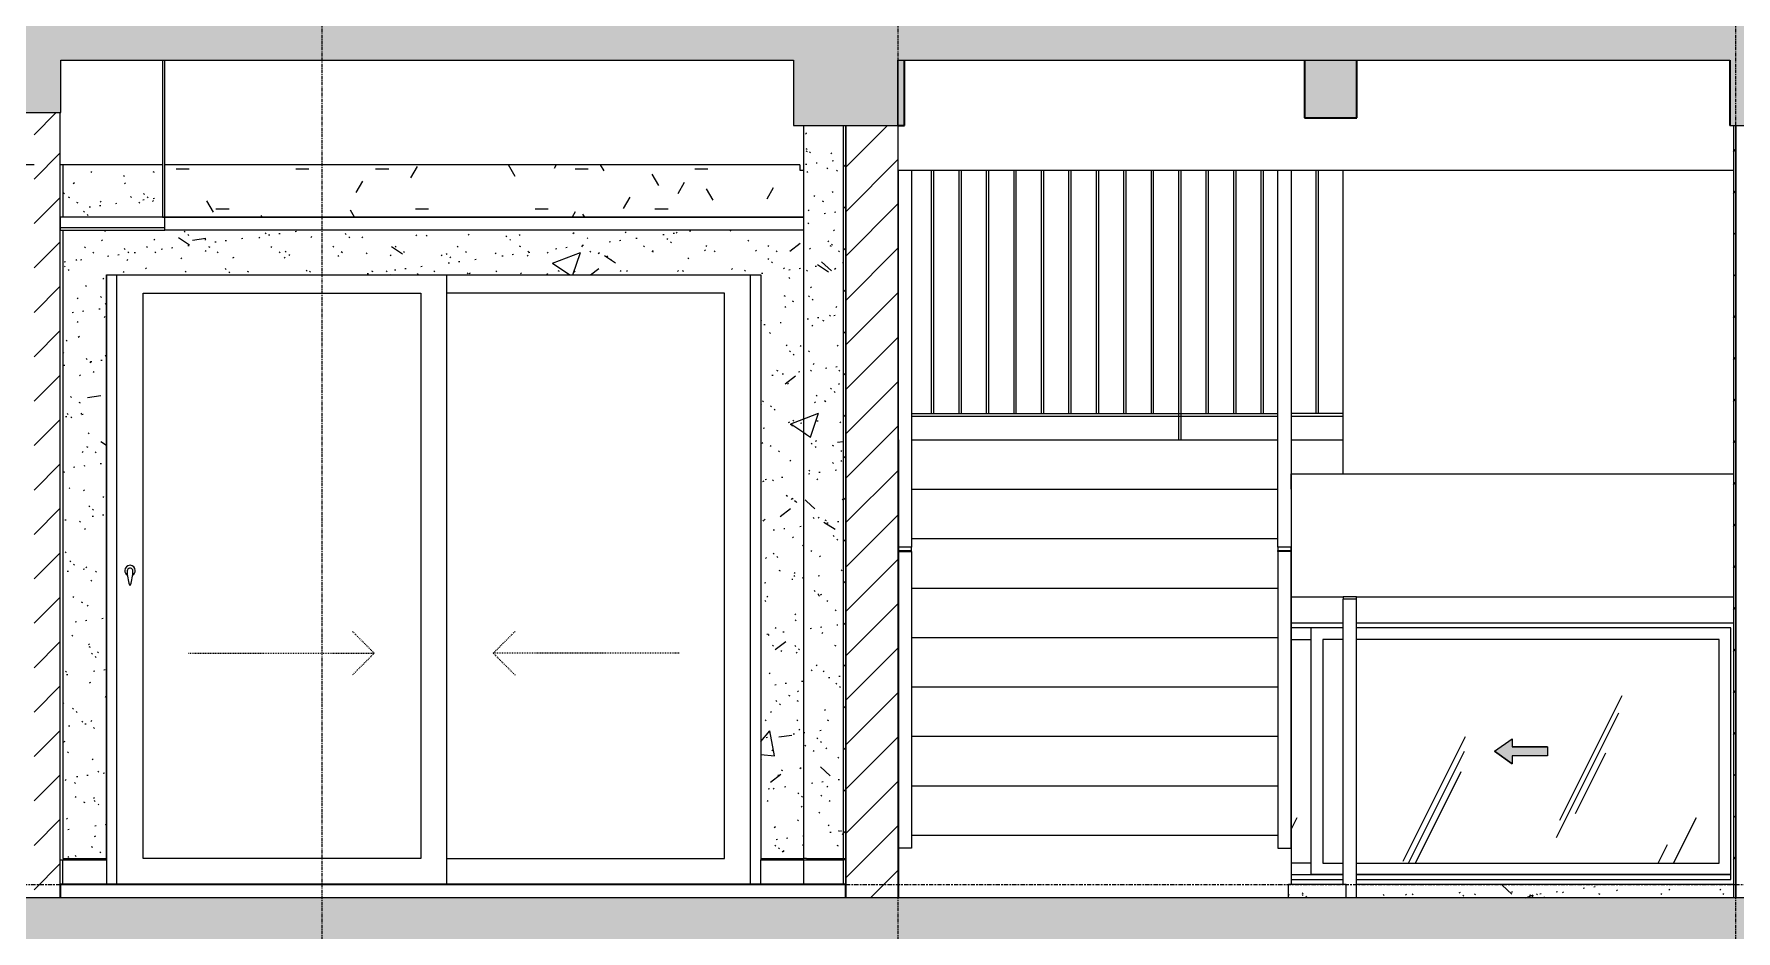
# Model space of a CAD drawing. Header units: millimetres. Extents: x -92143 to -2058, y -8802 to 35300.
# Drawn here: x -40337 to -33837, y 5423 to 8850 of the extents above; entities that cross this region are included whole.
import ezdxf

# ---------------------------------------------------------------- set-up
doc = ezdxf.new("R2010")
doc.units = ezdxf.units.MM
for name, pattern in [('1 NÉT CALL OUT', [6, 3, -3]), ('Centre', [31.75, 6.35, -4.7625, 15.875, -4.7625]), ('Dash', [6.35, 3.175, -3.175]), ('Grid Line', [22.225, 12.7, -3.175, 3.175, -3.175])]:
    doc.linetypes.add(name, pattern=pattern)
for name, color, linetype, lineweight in [('0-1', 7, 'Continuous', 5), ('A-CLNG', 13, 'Continuous', 9), ('A-CLNG-1', 250, 'Continuous', 25), ('A-CLNG-2', 7, 'Continuous', 9), ('A-CLNG-PATT-3', 254, 'Continuous', 18), ('A-DETL-GENF', 92, 'Continuous', 9), ('A-DETL-GENF-1', 7, 'Continuous', 9), ('A-DETL-THIN', 151, 'Continuous', 9), ('A-DOOR', 31, 'Continuous', 9), ('A-DOOR-FRAM', 31, 'Continuous', 9), ('A-DOOR-GLAZ', 31, 'Continuous', 9), ('A-DOOR-HDLN', 31, 'Dash', 18), ('A-FLOR-1', 10, 'Continuous', 35), ('A-FLOR-HRAL', 11, 'Continuous', 9), ('A-FLOR-HRAL-1', 253, 'Continuous', 18), ('A-FLOR-HRAL-2', 9, 'Continuous', 9), ('A-FLOR-LEVL-2', 51, 'Centre', 9), ('A-GLAZ', 151, 'Continuous', 9), ('A-GLAZ-2', 7, '1 NÉT CALL OUT', 9), ('A-GLAZ-5', 151, '1 NÉT CALL OUT', 9), ('A-WALL', 113, 'Continuous', 9), ('A-WALL-2', 250, 'Continuous', 25), ('A-WALL-3', 113, 'Continuous', 25), ('A-WALL-PATT-1', 7, 'Continuous', 9), ('A-WALL-PATT-2', 9, 'Continuous', 9), ('A-WALL-PATT-4', 111, 'Continuous', 9), ('I-WALL', 2, 'Continuous', 9), ('I-WALL-1', 250, 'Continuous', 25), ('I-WALL-2', 7, 'Continuous', 9), ('I-WALL-3', 2, 'Continuous', 25), ('S-BEAM-1', 12, 'Continuous', 5), ('S-BEAM-2', 7, 'Continuous', 9), ('S-BEAM-3', 10, 'Continuous', 35), ('S-GRID-1', 1, 'Grid Line', 9), ('S-STRS', 31, 'Continuous', 9)]:
    doc.layers.add(name, color=color, linetype=linetype, lineweight=lineweight)
pattern_1 = [(45, (-51987.05, 14125), (-84.8528, 84.8528), [])]
pattern_2 = [(50, (-51987.05, 14125), (1093.104, -95.634), [114.3, -1257.3]), (355, (-51987, 14125), (-211.46, 1146.34), [91.44, -1005.84]), (100.451, (-51896, 14117), (881.656, 1050.7), [97.14, -1068.54]), (46.184, (-51987, 14429.8), (1626.475, -252.26), [171.45, -1885.95]), (96.636, (-51851.5, 14408.8), (1424.42, 1484.57), [145.71, -1602.81]), (351.184, (-51987, 14429.8), (1424.43, 1484.55), [137.16, -1508.76]), (21, (-51834.65, 14353.6), (909.686, -613.59), [114.3, -1257.3]), (326, (-51834.7, 14353.6), (370.81, 1105.13), [91.44, -1005.84]), (71.451, (-51758.8, 14302.5), (1280.503, 491.53), [97.14, -1068.54]), (37.5, (-51987.05, 14125), (18.531, 507.33), [50.292, -943.356, 50.292, -970.788, -1009.65]), (37.5, (-51987.05, 14125), (18.531, 507.33), [-2014.728, 50.292, -959.358]), (7.5, (-51987.05, 14125), (400.918, 601.084), [50.292, -531.876, 50.292, -920.496, -384.81]), (7.5, (-51987.05, 14125), (400.918, 601.084), [-1552.956, 50.292, -334.518]), (327.5, (-52326.9, 14125), (813.545, -34.374), [50.292, -330.708, 50.292, -1138.428, -1577.34]), (327.5, (-52326.9, 14125), (813.545, -34.374), [-1569.72, 50.292, -1527.048]), (317.5, (-52479.3, 14125), (888.775, 152.56), [50.292, -445.008, 50.292, -739.14, -1120.14]), (317.5, (-52479.3, 14125), (888.775, 152.56), [-1284.73, 50.29, -1069.85])]
pattern_3 = [(37.5, (-51987.05, 14125), (-4.79953, 146.8239), [5.029, -110.795, 5.029, -124.511, -123.825]), (37.5, (-51987.05, 14125), (-4.79953, 146.8239), [-245.364, 5.029, -118.796]), (7.5, (-51987.05, 14125), (134.8574, 215.0472), [5.029, -57.455, 5.029, -99.365, -40.005]), (7.5, (-51987.05, 14125), (134.8574, 215.0472), [-166.878, 5.029, -34.976]), (327.5, (-52080.78, 14125), (237.29776, 0.4316), [5.029, -33.071, 5.029, -132.131, -179.07]), (327.5, (-52080.78, 14125), (237.29776, 0.4316), [-175.26, 5.029, -174.041]), (317.5, (-52080.78, 14125), (229.067, 66.8792), [5.029, -14.021, 5.029, -84.887, -102.87]), (317.5, (-52080.78, 14125), (229.067, 66.8792), [-108.966, 5.029, -97.841])]
pattern_4 = [(45, (-51987.05, 14125), (-79.5495, 79.5495), [])]
pattern_5 = [(63.435, (-50196.8, 14229.33), (-0.001, 1524), [532.46, -2875.3]), (63.435, (-51720.8, 14229.33), (-0.001, 1524), [532.46, -2875.3]), (63.435, (-49467.24, 14523.8), (-0.001, 1524), [532.46, -2875.3]), (63.435, (-50991.24, 14523.8), (-0.001, 1524), [532.46, -2875.3]), (63.435, (-49577.66, 14419.83), (-0.001, 1524), [532.46, -2875.3]), (63.435, (-51101.66, 14419.83), (-0.001, 1524), [532.46, -2875.3]), (63.435, (-49690.2, 15015.1), (-0.001, 1524), [258.8, -3148.97]), (63.435, (-51214.2, 15015.1), (-0.001, 1524), [258.8, -3148.97]), (63.435, (-49763.8, 14922.95), (-0.001, 1524), [532.46, -2875.3]), (63.435, (-51287.8, 14922.95), (-0.001, 1524), [532.46, -2875.3]), (63.435, (-49750.84, 14989.1), (-0.001, 1524), [532.46, -2875.3]), (63.435, (-51274.84, 14989.1), (-0.001, 1524), [532.46, -2875.3]), (63.435, (-50365.7, 14698.94), (-0.001, 1524), [532.46, -2875.3]), (63.435, (-51889.7, 14698.94), (-0.001, 1524), [532.46, -2875.3]), (63.435, (-50352.7, 14776.9), (-0.001, 1524), [532.46, -2875.3]), (63.435, (-51876.7, 14776.9), (-0.001, 1524), [532.46, -2875.3]), (63.435, (-50349.2, 14833.1), (-0.001, 1524), [532.46, -2875.3]), (63.435, (-51873.2, 14833.1), (-0.001, 1524), [532.46, -2875.3])]

# ---------------------------------------------------------------- blocks, each defined once
blk = doc.blocks.new('NCV_TKTC_KET CAU_rvt-1-TKCS_MẶT CẮT E')
at = {"layer": 'S-BEAM-1'}
for points in [[(-37037.4, 8500), (-37011.9, 8500), (-37011.9, 8750), (-37037.4, 8750), (-37037.4, 8565)], [(-35485.3, 8530), (-35285.3, 8530), (-35285.3, 8750), (-35485.3, 8750), (-35485.3, 8717)], [(-33860.6, 8500), (-33860.3, 8500), (-33860.6, 8717)]]:
    blk.add_hatch(color=256, dxfattribs=at).paths.add_polyline_path(points)
at = {"layer": 'S-BEAM-2'}
for p, q in [((-40336.9, 8350), (-42236.9, 8350)), ((-39846.9, 8350), (-40236.9, 8350)), ((-37411.9, 8350), (-39836.9, 8350)), ((-37411.9, 8350), (-37411.9, 8330)), ((-37411.9, 8330), (-37396.9, 8330)), ((-37036.9, 8330), (-33846.9, 8330)), ((-35535.6, 6700), (-35336.5, 6700)), ((-35286.5, 6700), (-33846.9, 6700))]:
    blk.add_line(p, q, dxfattribs=at)
at = {"layer": 'S-BEAM-3'}
for p, q in [((-37011.9, 8500), (-37011.9, 8750)), ((-35485.3, 8750), (-35485.3, 8530)), ((-35285.3, 8530), (-35285.3, 8750)), ((-33860.6, 8750), (-33860.6, 8500)), ((-35485.3, 8530), (-35285.3, 8530)), ((-37037.4, 8500), (-37011.9, 8500))]:
    blk.add_line(p, q, dxfattribs=at)
blk = doc.blocks.new('Railing - Railing-939161-TKCS_MẶT CẮT E')
at = {"layer": 'A-FLOR-HRAL-1'}
for p, q in [((-37236.9, 5695), (-37246.9, 5695)), ((-37246.9, 5695), (-37246.9, 5600)), ((-37236.9, 5600), (-37236.9, 5695)), ((-37246.9, 5600), (-37236.9, 5600))]:
    blk.add_line(p, q, dxfattribs=at)
at = {"layer": 'A-FLOR-HRAL-2'}
for p, q in [((-37560.7, 5600), (-37560.7, 5695)), ((-37560.7, 5695), (-37396.9, 5695)), ((-37396.9, 5600), (-37396.9, 5695)), ((-37396.9, 5695), (-37246.9, 5695))]:
    blk.add_line(p, q, dxfattribs=at)
blk = doc.blocks.new('Railing - Railing-939155-TKCS_MẶT CẮT E')
at = {"layer": 'A-FLOR-HRAL-2'}
for p, q in [((-40236.9, 5695), (-40226.9, 5695)), ((-40226.9, 5600), (-40226.9, 5695)), ((-40226.9, 5695), (-40060.7, 5695)), ((-40060.7, 5695), (-40060.7, 5600))]:
    blk.add_line(p, q, dxfattribs=at)
blk = doc.blocks.new('CL_01-VÁCH DỰNG THẠCH CAO CĂN HỘ LOẠI 1-5D1 - CL_01-VÁCH DỰNG THẠCH CAO CĂN HỘ LOẠI 1A-5-939014-TKCS_MẶT CẮT E')
at = {"layer": 'A-CLNG-PATT-3'}
h = blk.add_hatch(dxfattribs=at)
h.set_pattern_fill('FP_2', color=256, style=0, pattern_type=2)
h.set_pattern_definition([(0, (-51987.05, 14125), (609.6, 152.4), [50.292, -406.908, 50.292, -406.908, -2438.4]), (0, (-51987.05, 14125), (609.6, 152.4), [-914.4, 50.292, -864.108, 50.292, -406.908, -1066.8]), (0, (-51987.05, 14125), (609.6, 152.4), [-2286, 50.292, -254.508, 50.292, -711.708]), (120, (-51758.45, 14201.2), (-436.7823, 451.7291), [50.292, -406.908, 50.292, -2845.308]), (120, (-51758.45, 14201.2), (-436.7823, 451.7291), [-507.492, -406.908, 50.292, -864.108, -1524]), (120, (-51758.45, 14201.2), (-436.7823, 451.7291), [-1828.8, 50.292, -406.908, 50.292, -1016.508]), (120, (-51758.45, 14201.2), (-436.7823, 451.7291), [-2336.292, -254.508, 50.292, -711.708]), (240, (-51682.25, 14506), (-172.8177, -604.1291), [50.292, -406.908, 50.292, -406.908, -2438.4]), (240, (-51682.25, 14506), (-172.8177, -604.1291), [-914.4, 50.292, -864.108, 50.292, -406.908, -1066.8]), (240, (-51682.25, 14506), (-172.8177, -604.1291), [-2286, 50.292, -254.508, 50.292, -711.708])])
h.paths.add_polyline_path([(-37396.9, 8150), (-37396.9, 8330), (-37411.9, 8330), (-37411.9, 8350), (-39836.9, 8350), (-39836.9, 8150), (-37411.9, 8150)])
at = {"layer": 'A-CLNG-1'}
for p, q in [((-39846.9, 8750), (-39846.9, 8150)), ((-39836.9, 8150), (-39836.9, 8750)), ((-39846.9, 8150), (-39836.9, 8150))]:
    blk.add_line(p, q, dxfattribs=at)
at = {"layer": 'A-CLNG-2'}
blk.add_line((-37396.9, 8150), (-39836.9, 8150), dxfattribs=at)
blk = doc.blocks.new('NCV_TKTC_TANG 2_rvt-1-TKCS_MẶT CẮT E')
at = {"layer": 'A-WALL-PATT-1'}
h = blk.add_hatch(dxfattribs=at)
h.set_pattern_fill('FP_5', color=256, style=0, pattern_type=2)
h.set_pattern_definition(pattern_4)
h.paths.add_polyline_path([(-37236.9, 5700), (-37236.9, 8500), (-37246.9, 8500), (-37246.9, 5700)])
at = {"layer": 'A-WALL-PATT-2'}
h = blk.add_hatch(dxfattribs=at)
h.set_pattern_fill('FP_1', color=256, style=0, pattern_type=2)
h.set_pattern_definition(pattern_1)
h.paths.add_polyline_path([(-40336.9, 5550), (-40236.9, 5550), (-40236.9, 8550), (-40336.9, 8550), (-40336.9, 5673.3)])
h = blk.add_hatch(dxfattribs=at)
h.set_pattern_fill('FP_7', color=256, style=0, pattern_type=2)
h.set_pattern_definition(pattern_2)
h.paths.add_polyline_path([(-37396.9, 5700), (-37386.9, 5700), (-37386.9, 8500), (-37396.9, 8500), (-37396.9, 5977.7)])
h = blk.add_hatch(dxfattribs=at)
h.set_pattern_fill('FP_6', color=256, style=0, pattern_type=2)
h.set_pattern_definition(pattern_3)
h.paths.add_polyline_path([(-37396.9, 5700), (-37386.9, 5700), (-37386.9, 8500), (-37396.9, 8500), (-37396.9, 5977.7)])
h = blk.add_hatch(dxfattribs=at)
h.set_pattern_fill('FP_7', color=256, style=0, pattern_type=2)
h.set_pattern_definition(pattern_2)
h.paths.add_polyline_path([(-37246.9, 5700), (-37246.9, 8500), (-37386.9, 8500), (-37386.9, 5700)])
h = blk.add_hatch(dxfattribs=at)
h.set_pattern_fill('FP_6', color=256, style=0, pattern_type=2)
h.set_pattern_definition(pattern_3)
h.paths.add_polyline_path([(-37246.9, 5700), (-37246.9, 8500), (-37386.9, 8500), (-37386.9, 5700)])
h = blk.add_hatch(dxfattribs=at)
h.set_pattern_fill('FP_7', color=256, style=0, pattern_type=2)
h.set_pattern_definition(pattern_2)
h.paths.add_polyline_path([(-40226.9, 5700), (-40060.7, 5700), (-40060.7, 7930), (-37560.7, 7930), (-37560.7, 5700), (-37396.9, 5700), (-37396.9, 8100), (-40226.9, 8100), (-40226.9, 5977.7)])
h.paths.add_polyline_path([(-40213.4, 8150), (-39846.9, 8150), (-39846.9, 8350), (-40226.9, 8350), (-40226.9, 8150)])
h = blk.add_hatch(dxfattribs=at)
h.set_pattern_fill('FP_6', color=256, style=0, pattern_type=2)
h.set_pattern_definition(pattern_3)
h.paths.add_polyline_path([(-40226.9, 5700), (-40060.7, 5700), (-40060.7, 7930), (-37560.7, 7930), (-37560.7, 5700), (-37396.9, 5700), (-37396.9, 8100), (-40226.9, 8100), (-40226.9, 5977.7)])
h.paths.add_polyline_path([(-40213.4, 8150), (-39846.9, 8150), (-39846.9, 8350), (-40226.9, 8350), (-40226.9, 8150)])
at = {"layer": 'A-CLNG-1'}
for p, q in [((-39836.9, 8150), (-40236.9, 8150)), ((-40236.9, 8150), (-40236.9, 8100)), ((-39836.9, 8100), (-39836.9, 8150)), ((-40236.9, 8100), (-39836.9, 8100))]:
    blk.add_line(p, q, dxfattribs=at)
at = {"layer": 'A-CLNG-2'}
for p, q in [((-39836.9, 8150), (-37396.9, 8150)), ((-39836.9, 8110), (-40236.9, 8110)), ((-37396.9, 8100), (-39836.9, 8100))]:
    blk.add_line(p, q, dxfattribs=at)
at = {"layer": 'A-FLOR-1'}
for p, q in [((-37236.9, 5600), (-40236.9, 5600)), ((-40236.9, 5600), (-40236.9, 5550)), ((-37236.9, 5550), (-37236.9, 5600))]:
    blk.add_line(p, q, dxfattribs=at)
at = {"layer": 'A-WALL-2'}
blk.add_line((-40236.9, 5550), (-40236.9, 8550), dxfattribs=at)
at = {"layer": 'I-WALL-1'}
for p, q in [((-37246.9, 8500), (-37246.9, 5700)), ((-37236.9, 5700), (-37236.9, 8500)), ((-37246.9, 5700), (-37236.9, 5700))]:
    blk.add_line(p, q, dxfattribs=at)
at = {"layer": 'I-WALL-2'}
for p, q in [((-37396.9, 5700), (-37396.9, 8500)), ((-40226.9, 8350), (-40226.9, 8150)), ((-40226.9, 8100), (-40226.9, 5700)), ((-40060.7, 5700), (-40060.7, 7930)), ((-40060.7, 7930), (-37560.7, 7930)), ((-37560.7, 7930), (-37560.7, 5700)), ((-40226.9, 5700), (-40060.7, 5700)), ((-37560.7, 5700), (-37396.9, 5700)), ((-37386.9, 5700), (-37396.9, 5700)), ((-37386.9, 5700), (-37246.9, 5700))]:
    blk.add_line(p, q, dxfattribs=at)
at = {"layer": 'A-CLNG'}
blk.add_blockref('CL_01-VÁCH DỰNG THẠCH CAO CĂN HỘ LOẠI 1-5D1 - CL_01-VÁCH DỰNG THẠCH CAO CĂN HỘ LOẠI 1A-5-939014-TKCS_MẶT CẮT E', (0, 0), dxfattribs=at)
at = {"layer": 'A-FLOR-HRAL'}
for name in ['Railing - Railing-939155-TKCS_MẶT CẮT E', 'Railing - Railing-939161-TKCS_MẶT CẮT E']:
    blk.add_blockref(name, (0, 0), dxfattribs=at)
blk = doc.blocks.new('Railing - 10mm-758696-TKCS_MẶT CẮT E')
at = {"layer": 'A-FLOR-HRAL'}
for p, q in [((-35441.3, 25330), (-35441.3, 24400)), ((-35431.3, 24400), (-35431.3, 25330))]:
    blk.add_line(p, q, dxfattribs=at)
blk = doc.blocks.new('Railing - 50 x 10mm-945202-TKCS_MẶT CẮT E')
at = {"layer": 'A-FLOR-HRAL'}
for p, q in [((-35965.9, 25330), (-35965.9, 24300)), ((-35955.9, 24300), (-35955.9, 25330))]:
    blk.add_line(p, q, dxfattribs=at)
blk = doc.blocks.new('Railing - 50 x 10mm-V19-TKCS_MẶT CẮT E')
at = {"layer": 'A-FLOR-HRAL'}
for p, q in [((-33887.3, 10091.3), (-33846.9, 10091.3)), ((-33887.3, 8950), (-33887.3, 10091.3))]:
    blk.add_line(p, q, dxfattribs=at)
blk = doc.blocks.new('Railing - 50 x 10mm-V17-TKCS_MẶT CẮT E')
at = {"layer": 'A-FLOR-HRAL'}
for p, q in [((-37035.2, 13676.5), (-37035.2, 13672.9)), ((-37035.2, 13672.9), (-36985.2, 13672.9)), ((-37035.2, 12538.9), (-37035.2, 13672.9)), ((-36985.2, 13672.9), (-36985.2, 13676.5)), ((-36985.2, 13672.9), (-36985.2, 12538.9)), ((-36985.2, 12538.9), (-37035.2, 12538.9))]:
    blk.add_line(p, q, dxfattribs=at)
blk = doc.blocks.new('Railing - Railing-V20-TKCS_MẶT CẮT E')
at = {"layer": 'A-FLOR-HRAL'}
for p, q in [((-36985.2, 7400), (-35586, 7400)), ((-36985.2, 7390), (-35586, 7390))]:
    blk.add_line(p, q, dxfattribs=at)
for name, p in [('Railing - 50 x 10mm-V19-TKCS_MẶT CẮT E', (0, 0)), ('Railing - 10mm-758696-TKCS_MẶT CẮT E', (-1469, -17000)), ('Railing - 10mm-758696-TKCS_MẶT CẮT E', (-1364.1, -17000)), ('Railing - 10mm-758696-TKCS_MẶT CẮT E', (-1259.1, -17000)), ('Railing - 10mm-758696-TKCS_MẶT CẮT E', (-1154.2, -17000)), ('Railing - 10mm-758696-TKCS_MẶT CẮT E', (-1049.3, -17000)), ('Railing - 10mm-758696-TKCS_MẶT CẮT E', (-944.4, -17000)), ('Railing - 10mm-758696-TKCS_MẶT CẮT E', (-839.4, -17000)), ('Railing - 10mm-758696-TKCS_MẶT CẮT E', (-734.5, -17000)), ('Railing - 10mm-758696-TKCS_MẶT CẮT E', (-629.6, -17000)), ('Railing - 50 x 10mm-945202-TKCS_MẶT CẮT E', (0, -17000)), ('Railing - 10mm-758696-TKCS_MẶT CẮT E', (-419.7, -17000)), ('Railing - 10mm-758696-TKCS_MẶT CẮT E', (-314.8, -17000)), ('Railing - 10mm-758696-TKCS_MẶT CẮT E', (-209.9, -17000)), ('Railing - 10mm-758696-TKCS_MẶT CẮT E', (0, -17000)), ('Railing - 50 x 10mm-V17-TKCS_MẶT CẮT E', (0, -6800))]:
    blk.add_blockref(name, p)
blk = doc.blocks.new('Railing - 50 x 10mm-V23-TKCS_MẶT CẮT E')
at = {"layer": 'A-FLOR-HRAL'}
for p, q in [((-35336.5, 8950), (-35336.5, 10091.3)), ((-35286.5, 10091.3), (-35336.5, 10091.3)), ((-35286.5, 8950), (-35286.5, 10091.3))]:
    blk.add_line(p, q, dxfattribs=at)
blk = doc.blocks.new('Railing - Railing-V24-TKCS_MẶT CẮT E')
at = {"layer": 'A-FLOR-HRAL'}
for p, q in [((-35336.9, 7400), (-35536, 7400)), ((-35536, 7390), (-35336.9, 7390))]:
    blk.add_line(p, q, dxfattribs=at)
blk.add_blockref('Railing - 50 x 10mm-V23-TKCS_MẶT CẮT E', (0, 0))
at = {"extrusion": (0, 0, -1), "zscale": -1}
blk.add_blockref('Railing - 50 x 10mm-V17-TKCS_MẶT CẮT E', (72571.2, -6800), dxfattribs=at)
blk = doc.blocks.new('Top Rail Type - Top Rail_Internal_-953867-TKCS_MẶT CẮT E')
at = {"layer": 'A-FLOR-HRAL'}
for p, q in [((-33846.9, 10100), (-33887.3, 10100)), ((-33887.3, 10100), (-33887.3, 10091.3)), ((-37035.2, 6888.9), (-37035.2, 8330)), ((-36985.2, 8330), (-36985.2, 6888.9)), ((-37035.2, 6888.9), (-37035.2, 6876.5)), ((-36985.2, 6888.9), (-37035.2, 6888.9)), ((-37035.2, 6876.5), (-36985.2, 6876.5)), ((-36985.2, 6876.5), (-36985.2, 6888.9))]:
    blk.add_line(p, q, dxfattribs=at)
blk = doc.blocks.new('Top Rail Type - Top Rail_Internal_-953883-TKCS_MẶT CẮT E')
at = {"layer": 'A-FLOR-HRAL'}
for p, q in [((-35286.5, 10100), (-35336.5, 10100)), ((-35336.5, 10100), (-35336.5, 10091.3)), ((-35286.5, 10091.3), (-35286.5, 10100)), ((-35586, 6888.9), (-35586, 8330)), ((-35536, 8330), (-35536, 6888.9)), ((-35586, 6888.9), (-35586, 6876.5)), ((-35536, 6888.9), (-35586, 6888.9)), ((-35586, 6876.5), (-35536, 6876.5)), ((-35536, 6876.5), (-35536, 6888.9))]:
    blk.add_line(p, q, dxfattribs=at)
blk = doc.blocks.new('Railing - 50 x 10mm-1528293-TKCS_MẶT CẮT E')
at = {"layer": 'A-FLOR-HRAL'}
blk.add_line((-35586, 3656.9), (-35586, 3328.4), dxfattribs=at)
blk = doc.blocks.new('Railing - 50 x 10mm-1528285-TKCS_MẶT CẮT E')
at = {"layer": 'A-FLOR-HRAL'}
for p, q in [((-35556, 3656.9), (-35566, 3656.9)), ((-35566, 2333.3), (-35566, 3656.9)), ((-35556, 3656.9), (-35556, 2333.3))]:
    blk.add_line(p, q, dxfattribs=at)
blk = doc.blocks.new('Railing - 50 x 10mm-700514-TKCS_MẶT CẮT E')
at = {"layer": 'A-FLOR-HRAL'}
for p, q in [((-35336.5, 2433.3), (-35336.5, 3423.3)), ((-35286.5, 2433.3), (-35286.5, 3423.3)), ((-35336.5, 2333.3), (-35336.5, 2423.3)), ((-35286.5, 2333.3), (-35286.5, 2423.3))]:
    blk.add_line(p, q, dxfattribs=at)
blk = doc.blocks.new('Railing - 50 x 10mm-1528282-TKCS_MẶT CẮT E')
at = {"layer": 'A-FLOR-HRAL'}
for p, q in [((-35336.5, 5600), (-35336.5, 6691.3)), ((-35286.5, 6691.3), (-35336.5, 6691.3)), ((-35286.5, 5550), (-35286.5, 6691.3))]:
    blk.add_line(p, q, dxfattribs=at)
blk = doc.blocks.new('Railing - Railing-1529169-TKCS_MẶT CẮT E')
at = {"layer": 'A-FLOR-HRAL'}
for p, q in [((-35586, 2579.6), (-35586, 3328.4)), ((-35536, 2607.8), (-35536, 2579.6)), ((-35536, 2579.6), (-35586, 2579.6)), ((-35586, 2579.6), (-35586, 2567.4)), ((-35586, 2567.4), (-35536, 2567.4)), ((-35536, 2567.4), (-35536, 2579.6)), ((-35536, 2423.3), (-35536, 2433.3)), ((-35286.5, 2433.3), (-35536, 2433.3)), ((-35286.5, 2423.3), (-35536, 2423.3)), ((-35286.5, 2433.3), (-35286.5, 2423.3))]:
    blk.add_line(p, q, dxfattribs=at)
for name in ['Railing - 50 x 10mm-1528282-TKCS_MẶT CẮT E', 'Railing - 50 x 10mm-1528293-TKCS_MẶT CẮT E', 'Railing - 50 x 10mm-1528285-TKCS_MẶT CẮT E', 'Railing - 50 x 10mm-700514-TKCS_MẶT CẮT E']:
    blk.add_blockref(name, (0, 0))
blk = doc.blocks.new('Top Rail Type - Top Rail_Internal_-1529174-TKCS_MẶT CẮT E')
at = {"layer": 'A-FLOR-HRAL'}
for p, q in [((-35286.5, 6700), (-35336.5, 6700)), ((-35336.5, 6700), (-35336.5, 6691.3)), ((-35286.5, 6691.3), (-35286.5, 6700)), ((-35586, 3666.9), (-35586, 4930)), ((-35461, 3666.9), (-35586, 3666.9)), ((-35586, 3666.9), (-35586, 3656.9)), ((-35586, 3656.9), (-35471, 3656.9)), ((-35471, 3656.9), (-35471, 3423.3)), ((-35461, 3433.3), (-35461, 3666.9)), ((-35471, 3423.3), (-35411.5, 3423.3)), ((-35411.5, 3433.3), (-35461, 3433.3)), ((-35286.5, 3433.3), (-35411.5, 3433.3)), ((-35411.5, 3423.3), (-35286.5, 3423.3)), ((-35286.5, 3433.3), (-35286.5, 3423.3))]:
    blk.add_line(p, q, dxfattribs=at)
blk = doc.blocks.new('DEG_02-DEG_03 - DEG_02-2500x2400mm-CỬA ĐI 02 CÁNH TRƯỢT-V79-TKCS_MẶT CẮT E')
at = {"layer": 'A-DOOR'}
for p, q in [((-38760.3, 5600), (-38760.3, 7930)), ((-39920.3, 5700), (-39920.3, 7860)), ((-39920.3, 7860), (-38860.3, 7860)), ((-38860.3, 7860), (-38860.3, 5700)), ((-38860.3, 5700), (-39920.3, 5700))]:
    blk.add_line(p, q, dxfattribs=at)
at = {"layer": 'A-DOOR', "flags": 128}
blk.add_lwpolyline([(-39968.8, 6808.7), (-39968.8, 6808.7), (-39968.8, 6808.7), (-39968.8, 6808.7), (-39968.8, 6808.7), (-39968.9, 6808.7), (-39968.9, 6808.7), (-39968.9, 6808.7), (-39968.9, 6808.7), (-39968.9, 6808.7), (-39969, 6808.7), (-39969, 6808.7), (-39969, 6808.7), (-39969, 6808.7), (-39969.1, 6808.7), (-39969.1, 6808.7), (-39969.1, 6808.7), (-39969.2, 6808.7), (-39969.2, 6808.7), (-39969.3, 6808.7), (-39969.3, 6808.7), (-39969.4, 6808.7), (-39969.4, 6808.7), (-39969.5, 6808.7), (-39969.5, 6808.7), (-39969.6, 6808.7), (-39969.6, 6808.7), (-39969.7, 6808.7), (-39969.7, 6808.7), (-39969.8, 6808.7), (-39969.8, 6808.7), (-39969.9, 6808.7), (-39969.9, 6808.7), (-39970, 6808.7), (-39970.1, 6808.7), (-39970.1, 6808.7), (-39970.2, 6808.7), (-39970.2, 6808.7), (-39970.3, 6808.7), (-39970.4, 6808.7), (-39970.4, 6808.7), (-39970.5, 6808.7), (-39970.5, 6808.7), (-39970.6, 6808.7), (-39970.7, 6808.7), (-39970.7, 6808.7), (-39970.8, 6808.7), (-39970.8, 6808.7), (-39970.9, 6808.7), (-39970.9, 6808.7), (-39971, 6808.7), (-39971, 6808.7), (-39971.1, 6808.7), (-39971.1, 6808.7), (-39971.2, 6808.7), (-39971.2, 6808.7), (-39971.3, 6808.7), (-39971.3, 6808.7), (-39971.4, 6808.7), (-39971.4, 6808.7), (-39971.5, 6808.7), (-39971.5, 6808.7), (-39971.5, 6808.7), (-39971.6, 6808.7), (-39971.6, 6808.7), (-39971.6, 6808.7), (-39971.7, 6808.7), (-39971.7, 6808.7), (-39971.7, 6808.7), (-39971.7, 6808.7), (-39971.7, 6808.7), (-39971.8, 6808.7), (-39971.8, 6808.7), (-39971.8, 6808.7), (-39971.8, 6808.7), (-39971.8, 6808.7), (-39971.8, 6808.7)], dxfattribs=at)
at = {"layer": 'A-DOOR'}
for centre, radius, start, end in [((-39970.3, 6800), 20, 0, 180), ((-39970.3, 6800), 20, 180, 240), ((-39971.8, 6799.2), 9.45, 90, 180), ((-39816.5, 6799.2), 164.8, 180, 199.13397), ((-39968.8, 6799.2), 9.45, 0, 90), ((-40124.1, 6799.2), 164.8, 340.86603, 0), ((-39970.3, 6800), 20, 300, 0), ((-39969.9, 6746), 2.34, 199.13397, 261.03098), ((-39970.7, 6746), 2.34, 278.96902, 340.86603)]:
    blk.add_arc(centre, radius, start, end, dxfattribs=at)
at = {"layer": 'A-DOOR-FRAM'}
for p, q in [((-40060.3, 7930), (-40060.3, 5600)), ((-40020.3, 5600), (-40020.3, 7930)), ((-37600.3, 5600), (-37600.3, 7930)), ((-37560.3, 5695), (-37560.3, 5700))]:
    blk.add_line(p, q, dxfattribs=at)
at = {"layer": 'A-DOOR-GLAZ'}
for p, q in [((-37700.3, 7860), (-38760.3, 7860)), ((-37700.3, 5700), (-37700.3, 7860)), ((-38760.3, 5700), (-37700.3, 5700))]:
    blk.add_line(p, q, dxfattribs=at)
at = {"layer": 'A-DOOR-HDLN'}
for p, q in [((-39037.6, 6484.2), (-39122.4, 6569.1)), ((-38583.1, 6484.2), (-38498.2, 6569.1)), ((-39747.6, 6484.2), (-39037.6, 6484.2)), ((-39037.6, 6484.2), (-39122.4, 6399.4)), ((-38583.1, 6484.2), (-38498.2, 6399.4)), ((-37873.1, 6484.2), (-38583.1, 6484.2))]:
    blk.add_line(p, q, dxfattribs=at)
blk = doc.blocks.new('1_FAMILY RVT - W01-WxH 1000x3200-V84-TKCS_MẶT CẮT E')
at = {"layer": 'A-GLAZ'}
h = blk.add_hatch(dxfattribs=at)
h.set_pattern_fill('FP_3', color=256, style=0, pattern_type=2)
h.set_pattern_definition(pattern_5)
h.paths.add_polyline_path([(-35459.6, 5682.5), (-35459.6, 6536.5), (-35535.6, 6536.5), (-35535.6, 5682.5)])
h = blk.add_hatch(dxfattribs=at)
h.set_pattern_fill('FP_3', color=256, style=0, pattern_type=2)
h.set_pattern_definition(pattern_5)
h.paths.add_polyline_path([(-34691.9, 5682.5), (-33900.9, 5682.5), (-33900.9, 6536.5), (-35286.5, 6536.5), (-35286.5, 5682.5), (-34754.8, 5682.5)])
h.paths.add_polyline_path([(-35415.1, 5682.5), (-35336.5, 5682.5), (-35336.5, 6536.5), (-35415.1, 6536.5), (-35415.1, 5687.8)])
h.paths.add_polyline_path([(-34691.9, 6062.1), (-34759.6, 6109.5), (-34691.9, 6157), (-34691.9, 6126.5), (-34556.4, 6126.5), (-34556.4, 6092.6), (-34691.9, 6092.6)])
at = {"layer": 'A-GLAZ-5'}
blk.add_hatch(color=256, dxfattribs=at).paths.add_polyline_path([(-34691.9, 6062.1), (-34691.9, 6092.6), (-34556.4, 6092.6), (-34556.4, 6126.5), (-34691.9, 6126.5), (-34691.9, 6157), (-34759.6, 6109.5)])
at = {"layer": 'A-DETL-GENF'}
for p, q in [((-34759.6, 6109.5), (-34691.9, 6157)), ((-34759.6, 6109.5), (-34691.9, 6157)), ((-34691.9, 6157), (-34691.9, 6126.5)), ((-34691.9, 6157), (-34691.9, 6126.5)), ((-34691.9, 6126.5), (-34556.4, 6126.5)), ((-34556.4, 6126.5), (-34691.9, 6126.5)), ((-34556.4, 6126.5), (-34556.4, 6092.6)), ((-34556.4, 6126.5), (-34556.4, 6092.6)), ((-34691.9, 6062.1), (-34759.6, 6109.5)), ((-34759.6, 6109.5), (-34691.9, 6062.1)), ((-34556.4, 6092.6), (-34691.9, 6092.6)), ((-34691.9, 6092.6), (-34691.9, 6062.1)), ((-34556.4, 6092.6), (-34691.9, 6092.6)), ((-34691.9, 6092.6), (-34691.9, 6062.1))]:
    blk.add_line(p, q, dxfattribs=at)
at = {"layer": 'A-GLAZ'}
for p, q in [((-35535.6, 6600), (-35336.5, 6600)), ((-35336.5, 6580.9), (-35535.6, 6580.9)), ((-35459.6, 5638.1), (-35459.6, 6580.9)), ((-35286.5, 6600), (-33846.9, 6600)), ((-33856.4, 6580.9), (-35286.5, 6580.9)), ((-33856.4, 5619), (-33856.4, 6580.9)), ((-35535.6, 6536.5), (-35459.6, 6536.5)), ((-35336.5, 6536.5), (-35415.1, 6536.5)), ((-35415.1, 6536.5), (-35415.1, 5682.5)), ((-33900.9, 6536.5), (-35286.5, 6536.5)), ((-33900.9, 5682.5), (-33900.9, 6536.5)), ((-35459.6, 5682.5), (-35535.6, 5682.5)), ((-35415.1, 5682.5), (-35336.5, 5682.5)), ((-35286.5, 5682.5), (-33900.9, 5682.5)), ((-35535.6, 5638.1), (-35336.5, 5638.1)), ((-35535.6, 5619), (-35336.5, 5619)), ((-35336.5, 5638.1), (-35459.6, 5638.1)), ((-35286.5, 5638.1), (-33856.4, 5638.1)), ((-33856.4, 5638.1), (-35286.5, 5638.1)), ((-35286.5, 5619), (-33856.4, 5619))]:
    blk.add_line(p, q, dxfattribs=at)

msp = doc.modelspace()

# ---------------------------------------------------------------- hatches: boundary and pattern name
at = {"layer": 'A-DETL-GENF-1'}
for points in [[(-77935.7, 8350), (-77935.7, 8750), (-73233.6, 8750), (-73233.6, 8550), (-73033.3, 8550), (-73033.3, 8750), (-70108.5, 8750), (-70108.5, 8500), (-69708.5, 8500), (-69708.5, 8750), (-65032.3, 8750), (-65032.3, 8550), (-64832.3, 8550), (-64832.3, 8750), (-61933.6, 8750), (-61933.6, 8500), (-61533.6, 8500), (-61533.6, 8750), (-56833.3, 8750), (-56833.3, 8550), (-56633.3, 8550), (-56633.3, 8750), (-53733.2, 8750), (-53733.2, 8500), (-53333.2, 8500), (-53333.2, 8750), (-48635.6, 8750), (-48635.6, 8550), (-48435.6, 8550), (-48435.6, 8750), (-45535.3, 8750), (-45535.3, 8500), (-45134.4, 8500), (-45134.4, 8750), (-40434.4, 8750), (-40434.4, 8550), (-40234.4, 8550), (-40234.4, 8750), (-37436.9, 8750), (-37436.9, 8500), (-37037.4, 8500), (-37037.4, 8750), (-33860.3, 8750), (-33860.3, 8500), (-33436.9, 8500), (-33436.9, 8750), (-30635.3, 8750), (-30635.3, 8550), (-30435.3, 8550), (-30435.3, 8750), (-25735.7, 8750), (-25735.7, 8500), (-25335.7, 8500), (-25335.7, 8750), (-22435.3, 8750), (-22435.3, 8550), (-22235.3, 8550), (-22235.3, 8750), (-17535.3, 8750), (-17535.3, 8350), (-17236.9, 8350), (-17236.9, 8950), (-78233.3, 8950), (-78233.3, 8350)], [(-17236.9, 4950), (-17236.9, 5550), (-78233.3, 5550), (-78233.3, 4950), (-77935.7, 4950), (-77935.7, 5350), (-73233.6, 5350), (-73233.6, 5150), (-73033.3, 5150), (-73033.3, 5350), (-70108.5, 5350), (-70108.5, 5100), (-69708.5, 5100), (-69708.5, 5350), (-65032.3, 5350), (-65032.3, 5150), (-64832.3, 5150), (-64832.3, 5350), (-61933.6, 5350), (-61933.6, 5100), (-61533.6, 5100), (-61533.6, 5350), (-56833.3, 5350), (-56833.3, 5150), (-56633.3, 5150), (-56633.3, 5350), (-53733.2, 5350), (-53733.2, 5100), (-53333.2, 5100), (-53333.2, 5350), (-48635.6, 5350), (-48635.6, 5150), (-48435.6, 5150), (-48435.6, 5350), (-45535.3, 5350), (-45535.3, 5100), (-45134.4, 5100), (-45134.4, 5350), (-40434.4, 5350), (-40434.4, 5150), (-40234.4, 5150), (-40234.4, 5350), (-37436.9, 5350), (-37436.9, 5100), (-37037.4, 5100), (-37037.4, 5350), (-33860.3, 5350), (-33860.3, 5100), (-33436.9, 5100), (-33436.9, 5350), (-30635.3, 5350), (-30635.3, 5150), (-30435.3, 5150), (-30435.3, 5350), (-25735.7, 5350), (-25735.7, 5100), (-25335.7, 5100), (-25335.7, 5350), (-22435.3, 5350), (-22435.3, 5150), (-22235.3, 5150), (-22235.3, 5350), (-17535.3, 5350), (-17535.3, 4950)]]:
    msp.add_hatch(color=256, dxfattribs=at).paths.add_polyline_path(points)
at = {"layer": 'A-WALL-PATT-4'}
h = msp.add_hatch(dxfattribs=at)
h.set_pattern_fill('FP_5', color=256, style=0, pattern_type=2)
h.set_pattern_definition(pattern_4)
h.paths.add_polyline_path([(-33836.9, 5600), (-33836.9, 8500), (-33846.9, 8500), (-33846.9, 5600)])
h.paths.add_polyline_path([(-33846.9, 8950), (-33836.9, 8950), (-33836.9, 9000), (-33846.9, 9000)])
h = msp.add_hatch(dxfattribs=at)
h.set_pattern_fill('FP_1', color=256, style=0, pattern_type=2)
h.set_pattern_definition(pattern_1)
h.paths.add_polyline_path([(-37236.9, 5550), (-37036.9, 5550.2), (-37037.4, 8500), (-37236.9, 8500), (-37236.9, 5673.3)])
h = msp.add_hatch(dxfattribs=at)
h.set_pattern_fill('FP_7', color=256, style=0, pattern_type=2)
h.set_pattern_definition(pattern_2)
h.paths.add_polyline_path([(-35535.6, 2200), (-35535.6, 2203.3), (-35545.6, 2203.3), (-35545.6, 2200)])
h.paths.add_polyline_path([(-35535.6, 2333.3), (-35535.6, 3656.9), (-35545.6, 3656.9), (-35545.6, 2607.8), (-35536, 2607.8), (-35536, 2567.4), (-35545.6, 2567.4), (-35545.6, 2333.3), (-35536, 2333.3)])
h.paths.add_polyline_path([(-35535.6, 3666.9), (-35535.6, 4930), (-35545.6, 4930), (-35545.6, 3666.9)])
h.paths.add_polyline_path([(-35545.6, 5550), (-35535.6, 5550), (-35535.6, 5600), (-35545.6, 5600)])
h = msp.add_hatch(dxfattribs=at)
h.set_pattern_fill('FP_6', color=256, style=0, pattern_type=2)
h.set_pattern_definition(pattern_3)
h.paths.add_polyline_path([(-35535.6, 2200), (-35535.6, 2203.3), (-35545.6, 2203.3), (-35545.6, 2200)])
h.paths.add_polyline_path([(-35535.6, 2333.3), (-35535.6, 3656.9), (-35545.6, 3656.9), (-35545.6, 2607.8), (-35536, 2607.8), (-35536, 2567.4), (-35545.6, 2567.4), (-35545.6, 2333.3), (-35536, 2333.3)])
h.paths.add_polyline_path([(-35535.6, 3666.9), (-35535.6, 4930), (-35545.6, 4930), (-35545.6, 3666.9)])
h.paths.add_polyline_path([(-35545.6, 5550), (-35535.6, 5550), (-35535.6, 5600), (-35545.6, 5600)])
h = msp.add_hatch(dxfattribs=at)
h.set_pattern_fill('FP_7', color=256, style=0, pattern_type=2)
h.set_pattern_definition(pattern_2)
h.paths.add_polyline_path([(-35535.6, 2200), (-35336.9, 2200), (-35336.9, 2203.3), (-35535.6, 2203.3)])
h.paths.add_polyline_path([(-35336.5, 2333.3), (-35336.5, 2423.3), (-35535.6, 2423.3), (-35535.6, 2333.3)])
h.paths.add_polyline_path([(-35535.6, 2433.3), (-35336.5, 2433.3), (-35336.5, 3423.3), (-35471, 3423.3), (-35471, 3656.9), (-35535.6, 3656.9), (-35535.6, 2934)])
h.paths.add_polyline_path([(-35411.5, 3433.3), (-35325.6, 3433.3), (-35325.6, 4930), (-35535.6, 4930), (-35535.6, 3666.9), (-35461, 3666.9), (-35461, 3433.3)])
h.paths.add_polyline_path([(-35325.6, 5550), (-35325.6, 5600), (-35535.6, 5600), (-35535.6, 5550), (-35333.6, 5550)])
h = msp.add_hatch(dxfattribs=at)
h.set_pattern_fill('FP_6', color=256, style=0, pattern_type=2)
h.set_pattern_definition(pattern_3)
h.paths.add_polyline_path([(-35535.6, 2200), (-35336.9, 2200), (-35336.9, 2203.3), (-35535.6, 2203.3)])
h.paths.add_polyline_path([(-35336.5, 2333.3), (-35336.5, 2423.3), (-35535.6, 2423.3), (-35535.6, 2333.3)])
h.paths.add_polyline_path([(-35535.6, 2433.3), (-35336.5, 2433.3), (-35336.5, 3423.3), (-35471, 3423.3), (-35471, 3656.9), (-35535.6, 3656.9), (-35535.6, 2934)])
h.paths.add_polyline_path([(-35411.5, 3433.3), (-35325.6, 3433.3), (-35325.6, 4930), (-35535.6, 4930), (-35535.6, 3666.9), (-35461, 3666.9), (-35461, 3433.3)])
h.paths.add_polyline_path([(-35325.6, 5550), (-35325.6, 5600), (-35535.6, 5600), (-35535.6, 5550), (-35333.6, 5550)])
h = msp.add_hatch(dxfattribs=at)
h.set_pattern_fill('FP_7', color=256, style=0, pattern_type=2)
h.set_pattern_definition(pattern_2)
h.paths.add_polyline_path([(-33887.4, 2333.3), (-33846.9, 2333.3), (-33846.9, 3300), (-35286.5, 3300), (-35286.5, 2333.3), (-35177.4, 2333.3), (-35177.4, 2900), (-33887.4, 2900)])
h.paths.add_polyline_path([(-35286.5, 5550), (-33846.9, 5550), (-33846.9, 5600), (-35286.5, 5600)])
h = msp.add_hatch(dxfattribs=at)
h.set_pattern_fill('FP_6', color=256, style=0, pattern_type=2)
h.set_pattern_definition(pattern_3)
h.paths.add_polyline_path([(-33887.4, 2333.3), (-33846.9, 2333.3), (-33846.9, 3300), (-35286.5, 3300), (-35286.5, 2333.3), (-35177.4, 2333.3), (-35177.4, 2900), (-33887.4, 2900)])
h.paths.add_polyline_path([(-35286.5, 5550), (-33846.9, 5550), (-33846.9, 5600), (-35286.5, 5600)])
h = msp.add_hatch(dxfattribs=at)
h.set_pattern_fill('FP_5', color=256, style=0, pattern_type=2)
h.set_pattern_definition(pattern_4)
h.paths.add_polyline_path([(-33836.9, 2200), (-33836.9, 5100), (-33846.9, 5100), (-33846.9, 2200)])
h.paths.add_polyline_path([(-33846.9, 5550), (-33836.9, 5550), (-33836.9, 5600), (-33846.9, 5600)])

# ---------------------------------------------------------------- linework, layer by layer
at = {"layer": 'A-DETL-THIN'}
for p, q in [((-40234.4, 8550), (-40234.4, 8750)), ((-40234.4, 8750), (-37436.9, 8750)), ((-37436.9, 8750), (-37436.9, 8500)), ((-37037.4, 8500), (-37037.4, 8750)), ((-37037.4, 8750), (-33860.3, 8750)), ((-33860.3, 8750), (-33860.3, 8500)), ((-40434.4, 8550), (-40234.4, 8550)), ((-37436.9, 8500), (-37037.4, 8500)), ((-33860.3, 8500), (-33436.9, 8500)), ((-37037.4, 5550), (-78233.3, 5550)), ((-33857.4, 5550), (-37037.4, 5550)), ((-17236.9, 5550), (-33857.4, 5550))]:
    msp.add_line(p, q, dxfattribs=at)
at = {"layer": 'A-FLOR-LEVL-2'}
msp.add_line((-92142.8, 5600), (-5549.7, 5600), dxfattribs=at)
at = {"layer": 'A-WALL'}
for p, q in [((-35535.6, 6600), (-35336.5, 6600)), ((-35286.5, 6600), (-33846.9, 6600))]:
    msp.add_line(p, q, dxfattribs=at)
at = {"layer": 'A-WALL-3'}
for p, q in [((-37036.9, 5550), (-37036.9, 8750)), ((-37236.9, 8500), (-37236.9, 5550)), ((-33836.9, 8500), (-33836.9, 5550))]:
    msp.add_line(p, q, dxfattribs=at)
at = {"layer": 'I-WALL'}
for p, q in [((-35545.6, 5550), (-35545.6, 5600)), ((-35325.6, 5600), (-35545.6, 5600)), ((-35325.6, 5550), (-35325.6, 5600)), ((-33846.9, 5600), (-35286.5, 5600))]:
    msp.add_line(p, q, dxfattribs=at)
at = {"layer": 'I-WALL-3'}
for p, q in [((-33846.9, 8500), (-33846.9, 5600)), ((-33836.9, 5600), (-33836.9, 8500)), ((-33846.9, 5600), (-33846.9, 5549.7)), ((-33846.9, 5600), (-33836.9, 5600)), ((-33836.9, 5550), (-33836.9, 5600))]:
    msp.add_line(p, q, dxfattribs=at)
at = {"layer": 'S-GRID-1'}
for p, q in [((-39236.9, -3701.5), (-39236.9, 30542.5)), ((-37036.9, -3701.5), (-37036.9, 30542.5)), ((-33836.9, -3701.5), (-33836.9, 30542.5))]:
    msp.add_line(p, q, dxfattribs=at)
at = {"layer": 'S-STRS'}
for p, q in [((-35336.9, 8247.9), (-35336.9, 8330)), ((-35336.9, 8059), (-35336.9, 8247.9)), ((-35336.9, 7870.1), (-35336.9, 8059)), ((-35336.9, 7681.3), (-35336.9, 7870.1)), ((-35336.9, 7492.4), (-35336.9, 7681.3)), ((-35336.9, 7303.5), (-35336.9, 7492.4)), ((-37035.6, 7300), (-37035.6, 7111.1)), ((-36985.2, 7300), (-35586, 7300)), ((-35535.6, 7300), (-35336.9, 7300)), ((-35336.9, 7170), (-35336.9, 7303.5)), ((-35535.6, 7111.1), (-35535.6, 7170)), ((-35535.6, 7170), (-35336.9, 7170)), ((-35336.9, 7170), (-33846.9, 7170)), ((-37035.6, 7111.1), (-37035.6, 6922.2)), ((-36985.2, 7111.1), (-35586, 7111.1)), ((-35535.6, 7111.1), (-35535.6, 6922.2)), ((-37035.6, 6922.2), (-37035.6, 6733.3)), ((-36985.2, 6922.2), (-35586, 6922.2)), ((-35535.6, 6922.2), (-35535.6, 6733.3)), ((-37035.6, 6733.3), (-37035.6, 6544.4)), ((-36985.2, 6733.3), (-35586, 6733.3)), ((-35535.6, 6733.3), (-35535.6, 6544.4)), ((-37035.6, 6544.4), (-37035.6, 6355.6)), ((-36985.2, 6544.4), (-35586, 6544.4)), ((-35535.6, 6544.4), (-35535.6, 6355.6)), ((-37035.6, 6355.6), (-37035.6, 6166.7)), ((-36985.2, 6355.6), (-35586, 6355.6)), ((-35535.6, 6355.6), (-35535.6, 6166.7)), ((-37035.6, 6166.7), (-37035.6, 5977.8)), ((-36985.2, 6166.7), (-35586, 6166.7)), ((-35535.6, 6166.7), (-35535.6, 5977.8)), ((-37035.6, 5977.8), (-37035.6, 5788.9)), ((-36985.2, 5977.8), (-35586, 5977.8)), ((-35535.6, 5977.8), (-35535.6, 5788.9)), ((-37035.6, 5788.9), (-37035.6, 5550)), ((-36985.2, 5788.9), (-35586, 5788.9)), ((-35535.6, 5788.9), (-35535.6, 5600))]:
    msp.add_line(p, q, dxfattribs=at)

# ---------------------------------------------------------------- block references
at = {"layer": '0-1'}
for name in ['NCV_TKTC_KET CAU_rvt-1-TKCS_MẶT CẮT E', 'NCV_TKTC_TANG 2_rvt-1-TKCS_MẶT CẮT E']:
    msp.add_blockref(name, (0, 0), dxfattribs=at)
at = {"layer": 'A-DOOR'}
msp.add_blockref('DEG_02-DEG_03 - DEG_02-2500x2400mm-CỬA ĐI 02 CÁNH TRƯỢT-V79-TKCS_MẶT CẮT E', (0, 0), dxfattribs=at)
at = {"layer": 'A-FLOR-HRAL'}
for name in ['Top Rail Type - Top Rail_Internal_-953867-TKCS_MẶT CẮT E', 'Railing - Railing-V20-TKCS_MẶT CẮT E', 'Top Rail Type - Top Rail_Internal_-953883-TKCS_MẶT CẮT E', 'Railing - Railing-V24-TKCS_MẶT CẮT E', 'Top Rail Type - Top Rail_Internal_-1529174-TKCS_MẶT CẮT E', 'Railing - Railing-1529169-TKCS_MẶT CẮT E']:
    msp.add_blockref(name, (0, 0), dxfattribs=at)
at = {"layer": 'A-GLAZ-2'}
msp.add_blockref('1_FAMILY RVT - W01-WxH 1000x3200-V84-TKCS_MẶT CẮT E', (0, 0), dxfattribs=at)

doc.saveas('drawing.dxf')
